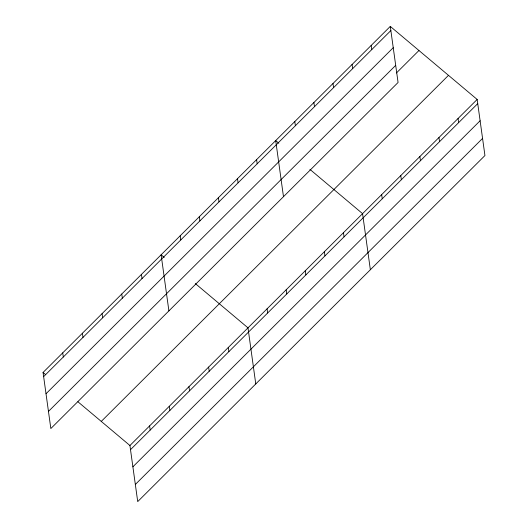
<?xml version="1.0" encoding="UTF-8"?>
<svg xmlns="http://www.w3.org/2000/svg" width="528" height="528" viewBox="0 0 528 528"><rect width="100%" height="100%" fill="white"/><g stroke="black" fill="none" stroke-linecap="round" stroke-linejoin="round"><path stroke-width="0.79" d="M390.284 26.4L398.072 82.487L50.84 428.551L43.058 372.464L390.284 26.4L477.16 99.449L484.942 155.536L137.716 501.6L129.928 445.513L77.88 401.742M43.633 376.622L390.865 30.558M46.015 393.756L393.241 47.698M48.464 411.411L395.69 65.353M396.383 73.003L418.955 50.51M101.264 421.403L448.49 75.346M129.928 445.513L477.16 99.449M130.508 449.671L477.734 103.613M132.884 466.811L480.117 120.747M135.333 484.466L482.566 138.402M278.817 143.22L275.702 140.6L283.483 196.687M309.91 169.363L362.571 213.649L370.359 269.735M164.234 257.42L161.119 254.8L168.901 310.886M195.32 283.562L247.988 327.855L255.77 383.942M43.058 372.464L45.553 374.557M458.06 118.483L458.641 122.648M438.966 137.518L439.54 141.682M419.866 156.552L420.446 160.71M400.772 175.586L401.346 179.744M371.191 45.434L371.765 49.592M381.671 194.621L382.246 198.779M352.09 64.469L352.671 68.627M332.996 83.503L333.571 87.661M343.477 232.683L344.051 236.848M313.896 102.531L314.477 106.696M324.377 251.717L324.958 255.882M294.796 121.565L295.376 125.73M305.283 270.752L305.857 274.916M286.183 289.786L286.763 293.944M256.601 159.634L257.182 163.792M267.089 308.821L267.663 312.979M237.508 178.669L238.082 182.827M218.407 197.703L218.988 201.861M228.314 347.464L228.888 351.622M199.313 216.731L199.888 220.895M208.633 367.072L209.213 371.237M180.213 235.765L180.794 239.93M188.958 386.681L189.539 390.845M169.283 406.296L169.858 410.454M141.438 274.408L142.019 278.573M149.609 425.905L150.183 430.063M121.763 294.023L122.338 298.181M102.089 313.632L102.663 317.79M82.408 333.241L82.988 337.405M62.733 352.849L63.314 357.014"/></g></svg>
